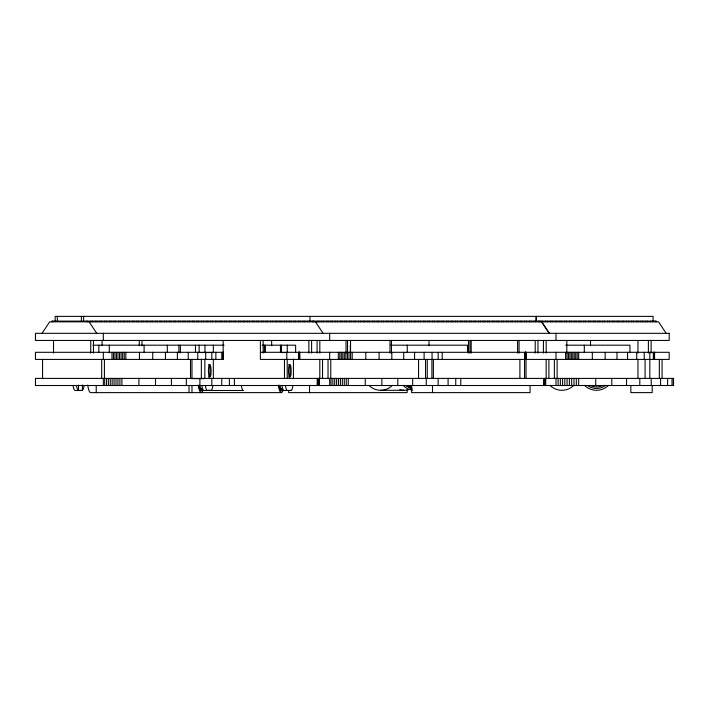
<?xml version="1.0" encoding="UTF-8"?>
<svg xmlns="http://www.w3.org/2000/svg" width="709" height="709" viewBox="0 0 709 709"><rect width="100%" height="100%" fill="white"/><g stroke="black" fill="none" stroke-linecap="round" stroke-linejoin="round"><path stroke-width="1.06" d="M223.521 352.302L35.45 352.302L35.45 359.419L223.175 359.419L223.175 340.444M317.083 353.1L317.083 340.444M319.821 353.1L319.821 340.444M346.054 353.1L346.054 340.444M347.534 353.1L347.534 340.444M350.547 353.1L350.547 340.444M389.994 353.1L389.994 340.444M391.474 353.1L391.474 340.444M429.025 345.717L429.025 340.444M468.472 353.1L468.472 340.444M469.952 353.1L469.952 340.444M471.175 353.1L471.175 340.444M517.588 353.1L517.588 340.444M519.059 353.1L519.059 340.444M537.954 353.1L537.954 340.444M42.017 333.327L49.683 321.824L658.546 321.824L666.159 333.327M211.202 390.499L211.512 390.101A11.814 2.455 90 0 0 212.833 385.864M211.193 390.402L207.719 390.402L210.874 390.499M290.965 390.499L291.603 390.101A11.814 2.455 -90 0 0 292.923 385.864M78.619 390.499L82.421 390.402L83.042 389.604A11.814 2.455 -90 0 0 84.061 385.864M92.835 345.186L224.088 345.186M262.188 345.186L295.626 345.186L295.626 352.302M390.827 345.186L467.488 345.186L467.488 352.302M565.702 345.186L629.946 345.186L629.946 352.302M260.389 352.302L669.19 352.302L669.19 359.419L260.389 359.419L260.389 340.444M199.158 352.541L213.338 352.541M281.455 352.541L284.929 352.541M191.483 378.633L204.839 378.633L204.839 359.064M291.293 390.402L283.919 390.499A12.142 2.526 -90 0 1 281.978 385.785M380.644 390.296L404.112 390.296M202.535 390.499L243.311 390.499A12.142 2.526 90 0 1 241.37 385.785M281.278 392.626L90.69 392.626A16.945 3.518 -90 0 1 87.756 385.093M541.791 321.824L549.448 333.327M315.434 321.824L323.1 333.327M89.086 321.824L96.752 333.327M541.499 321.824L549.12 333.327M673.373 378.402L673.373 385.51M672.026 378.402L672.026 385.51M667.612 378.402L667.612 385.51M662.073 359.419L662.073 378.402M660.593 378.402L660.593 385.51M659.335 359.419L659.335 378.402M656.366 321.824L656.366 321.115L51.872 321.115L51.872 321.824M655.471 321.115L655.471 321.824M654.575 352.302L654.575 359.419M654.363 352.302L654.363 359.419M654.097 352.302L654.097 359.419M653.352 352.302L653.352 359.419M653.104 321.115L653.104 316.374L55.151 316.374L55.151 321.115M652.395 321.115L652.395 321.824M652.2 385.51L652.2 392.626L630.85 392.626L630.85 385.51M651.234 378.402L651.234 385.51M651.128 340.444L651.128 353.1M650.596 321.115L650.596 321.824M649.825 352.302L649.834 378.402M648.389 340.444L648.389 353.1M647.618 321.115L647.618 321.824M645.828 321.115L645.828 321.824M645.084 359.419L645.084 378.402M644.215 352.302L644.215 359.419M642.841 321.115L642.841 321.824M641.051 321.115L641.051 321.824M639.802 378.402L639.802 385.51M638.065 321.115L638.065 321.824M637.967 340.444L637.967 353.1M637.967 359.419L637.967 378.402M636.726 352.302L636.726 359.419M636.274 321.115L636.274 321.824M633.288 321.115L633.288 321.824M631.497 321.115L631.497 321.824M628.511 321.115L628.511 321.824M627.571 352.302L627.571 359.419M626.721 321.115L626.721 321.824M626.561 378.402L626.561 385.51M623.734 321.115L623.734 321.824M621.944 321.115L621.944 321.824M618.957 321.115L618.957 321.824M617.167 321.115L617.167 321.824M616.981 352.302L616.981 359.419M614.189 321.115L614.189 321.824M612.39 321.115L612.39 321.824M611.778 378.402L611.778 385.51M609.412 321.115L609.412 321.824M607.613 321.115L607.613 321.824M605.158 352.302L605.158 359.419M604.635 321.115L604.635 321.824M602.836 321.115L602.836 321.824M599.858 321.115L599.858 321.824M598.068 321.115L598.068 321.824M595.728 378.402L595.728 385.51M595.081 321.115L595.081 321.824M593.291 321.115L593.291 321.824M592.316 352.302L592.316 359.419M590.526 340.444L590.526 345.717M590.305 321.115L590.305 321.824M588.514 321.115L588.514 321.824M585.528 321.115L585.528 321.824M584.313 345.186L584.313 352.302M583.737 321.115L583.737 321.824M580.751 321.115L580.751 321.824M578.961 321.115L578.961 321.824M578.668 352.302L578.668 359.419M578.668 378.402L578.668 385.51M577.188 352.302L577.188 359.419M576.328 378.402L576.328 385.51M576.107 321.115L576.107 321.824M575.708 352.302L575.708 359.419M574.317 321.115L574.317 321.824M574.237 352.302L574.237 359.419M573.998 378.402L573.998 385.51M572.775 352.302L572.775 359.419M571.684 378.402L571.684 385.51M571.33 321.115L571.33 321.824M571.321 352.302L571.321 359.419M569.876 352.302L569.876 359.419M569.54 321.115L569.54 321.824M569.38 378.402L569.38 385.51M568.432 352.302L568.432 359.419M567.005 352.302L567.005 359.419M567.094 378.402L567.094 385.51M566.81 340.444L566.81 353.1M566.553 321.115L566.553 321.824M565.587 352.302L565.587 359.419M564.834 378.402L564.834 385.51M564.763 321.115L564.763 321.824M562.583 378.402L562.583 385.51M561.785 321.115L561.785 321.824M560.349 378.402L560.349 385.51M559.986 321.115L559.986 321.824M558.134 378.402L558.134 385.51M557.114 359.419L557.114 378.402M557.008 321.115L557.008 321.824M556.016 333.327L556.016 340.444M556.016 352.302L556.016 359.419M556.016 378.402L556.016 385.51M555.209 321.115L555.209 321.824M554.376 359.419L554.376 378.402M552.231 321.115L552.231 321.824M550.432 321.115L550.432 321.824M548.899 359.419L548.899 378.402M547.454 321.115L547.454 321.824M546.169 340.444L546.169 353.1M546.16 359.419L546.16 378.402M545.655 321.115L545.655 321.824M545.363 378.402L545.363 385.51M545.221 378.402L545.221 385.51M544.547 378.402L544.547 385.51M543.555 378.402L543.555 385.51M543.431 340.444L543.431 353.1M542.677 321.115L542.677 321.824M540.887 321.115L540.887 321.824M539.593 321.115L539.593 321.824M538.734 321.115L538.734 321.824M536.314 316.374L536.314 321.115M536.057 316.374L536.057 321.115M535.756 321.115L535.756 321.824M535.215 340.444L535.215 353.1M534.019 321.115L534.019 321.824M531.138 321.115L531.138 321.824M530.066 385.51L530.066 392.626L411.619 392.626L411.619 385.51M529.401 321.115L529.401 321.824M526.521 321.115L526.521 321.824M526.007 352.302L526.025 378.402M525.918 352.302L525.821 359.419M525.724 352.302L525.724 359.419M525.511 352.302L525.626 359.419M525.396 352.302L525.396 359.419M525.272 352.302L525.272 359.419M525.139 352.302L525.139 359.419M524.997 352.302L524.997 359.419M524.784 321.115L524.784 321.824M524.545 359.419L524.545 378.402M521.904 321.115L521.904 321.824M520.167 321.115L520.167 321.824M519.901 359.419L519.901 378.402M517.286 321.115L517.286 321.824M515.549 321.115L515.549 321.824M512.66 321.115L512.66 321.824M510.932 321.115L510.932 321.824M508.043 321.115L508.043 321.824M506.315 321.115L506.315 321.824M503.425 321.115L503.425 321.824M501.697 321.115L501.697 321.824M498.808 321.115L498.808 321.824M497.071 321.115L497.071 321.824M494.191 321.115L494.191 321.824M492.454 321.115L492.454 321.824M489.573 321.115L489.573 321.824M487.836 321.115L487.836 321.824M484.956 321.115L484.956 321.824M483.219 321.115L483.219 321.824M480.339 321.115L480.339 321.824M478.602 321.115L478.602 321.824M475.721 321.115L475.721 321.824M473.984 321.115L473.984 321.824M471.104 321.115L471.104 321.824M469.367 321.115L469.367 321.824M466.478 321.115L466.478 321.824M464.749 321.115L464.749 321.824M461.993 321.115L461.993 321.824M460.77 378.402L460.77 385.51M460.256 321.115L460.256 321.824M457.376 321.115L457.376 321.824M455.639 321.115L455.639 321.824M455.736 378.402L455.736 385.51M452.759 321.115L452.759 321.824M451.021 321.115L451.021 321.824M448.132 321.115L448.132 321.824M448.088 378.402L448.088 385.51M446.404 321.115L446.404 321.824M443.515 321.115L443.515 321.824M442.212 352.302L442.212 359.419M441.787 321.115L441.787 321.824M438.898 321.115L438.898 321.824M438.18 352.302L438.18 359.419M438.153 378.402L438.153 385.51M437.169 321.115L437.169 321.824M434.28 321.115L434.28 321.824M433.385 359.419L433.385 378.402M432.543 321.115L432.543 321.824M432.499 385.51L432.499 392.626M432.065 352.302L432.065 359.419M431.905 359.419L431.905 378.402M429.663 321.115L429.663 321.824M427.926 321.115L427.926 321.824M427.261 359.419L427.261 378.402M426.251 378.402L426.251 385.51M425.542 359.419L425.542 378.402M425.046 321.115L425.046 321.824M424.115 352.302L424.115 359.419M423.308 321.115L423.308 321.824M420.428 321.115L420.428 321.824M418.691 321.115L418.691 321.824M418.576 359.419L418.576 378.402M415.811 321.115L415.811 321.824M414.588 352.302L414.588 359.419M414.074 321.115L414.074 321.824M412.682 378.402L412.682 385.51M411.193 321.115L411.193 321.824M409.456 321.115L409.456 321.824M407.25 345.186L407.25 352.302M407.09 389.578L407.09 392.626L288.643 392.626L288.643 390.597M406.576 321.115L406.576 321.824M404.839 321.115L404.839 321.824M403.74 352.302L403.74 359.419M401.95 321.115L401.95 321.824M400.222 321.115L400.222 321.824M397.784 378.402L397.784 385.51M397.332 321.115L397.332 321.824M395.604 321.115L395.604 321.824M392.715 321.115L392.715 321.824M391.82 352.302L391.82 359.419M390.987 321.115L390.987 321.824M388.098 321.115L388.098 321.824M386.37 321.115L386.37 321.824M383.48 321.115L383.48 321.824M381.876 378.402L381.876 385.51M381.743 321.115L381.743 321.824M379.093 352.302L379.093 359.419M378.863 321.115L378.863 321.824M377.126 321.115L377.126 321.824M374.246 321.115L374.246 321.824M372.509 321.115L372.509 321.824M369.628 321.115L369.628 321.824M367.891 321.115L367.891 321.824M365.8 352.302L365.8 359.419M365.259 378.402L365.259 385.51M365.011 321.115L365.011 321.824M363.274 321.115L363.274 321.824M360.394 321.115L360.394 321.824M358.657 321.115L358.657 321.824M355.767 321.115L355.767 321.824M354.039 321.115L354.039 321.824M352.196 352.302L352.196 359.419M351.15 321.115L351.15 321.824M350.592 352.302L350.592 359.419M350.326 345.186L350.326 352.302M349.422 321.115L349.422 321.824M348.996 352.302L348.996 359.419M348.252 378.402L348.252 385.51M347.428 352.302L347.428 359.419M346.533 321.115L346.533 321.824M346.258 378.402L346.258 385.51M345.868 352.302L345.868 359.419M344.804 321.115L344.804 321.824M344.326 352.302L344.326 359.419M344.282 378.402L344.282 385.51M342.801 352.302L342.801 359.419M342.332 378.402L342.332 385.51M341.915 321.115L341.915 321.824M341.295 352.302L341.295 359.419M340.4 378.402L340.4 385.51M340.187 321.115L340.187 321.824M339.806 352.302L339.806 359.419M338.485 378.402L338.485 385.51M338.335 352.302L338.335 359.419M337.298 321.115L337.298 321.824M336.589 378.402L336.589 385.51M335.561 321.115L335.561 321.824M334.719 378.402L334.719 385.51M332.867 378.402L332.867 385.51M332.681 321.115L332.681 321.824M331.032 378.402L331.032 385.51M330.943 321.115L330.943 321.824M330.766 359.419L330.766 378.402M329.667 333.327L329.667 340.444M329.667 352.302L329.667 359.419M329.667 378.402L329.667 385.51M328.063 321.115L328.063 321.824M328.028 359.419L328.028 378.402M326.326 321.115L326.326 321.824M323.446 321.115L323.446 321.824M322.551 359.419L322.551 378.402M321.709 321.115L321.709 321.824M319.812 359.419L319.812 378.402M319.272 378.402L319.218 385.51M319.015 378.402L319.015 385.51M318.864 378.402L318.864 385.51M318.828 321.115L318.828 321.824M318.199 378.402L318.199 385.51M317.091 321.115L317.091 321.824M317.207 378.402L317.207 385.51M314.114 321.115L314.114 321.824M313.245 321.115L313.245 321.824M312.385 321.115L312.385 321.824M311.606 340.444L311.606 353.1M309.966 316.374L309.966 321.115M309.408 321.115L309.408 321.824M309.532 385.51L309.532 392.626M308.867 340.444L308.867 353.1M307.671 321.115L307.671 321.824M304.79 321.115L304.79 321.824M303.053 321.115L303.053 321.824M300.173 321.115L300.173 321.824M299.712 352.302L299.712 359.419L299.517 352.302M299.42 352.302L299.42 359.419M299.304 352.302L299.304 359.419M299.189 352.302L299.065 359.419M298.932 352.302L298.932 359.419M298.799 352.302L298.799 359.419M298.649 352.302L298.649 359.419M298.436 321.115L298.436 321.824M295.556 321.115L295.556 321.824M293.818 321.115L293.818 321.824M293.429 359.064L293.429 378.633M290.929 321.115L290.929 321.824M289.201 321.115L289.201 321.824M287.251 345.186L287.251 352.302M287.216 359.419L287.216 378.402M286.808 352.302L286.808 359.419M286.312 321.115L286.312 321.824M284.584 321.115L284.584 321.824M284.477 359.419L284.477 378.402M281.695 321.115L281.695 321.824M281.446 345.186L281.446 352.302M280.463 345.186L280.463 352.302M279.966 321.115L279.966 321.824M277.077 321.115L277.077 321.824M275.34 321.115L275.34 321.824M272.46 321.115L272.46 321.824M271.644 340.444L271.644 345.717M270.723 321.115L270.723 321.824M267.842 321.115L267.842 321.824M266.105 321.115L266.105 321.824M265.388 345.186L265.388 352.302M264.395 345.186L264.395 352.302M263.225 321.115L263.225 321.824M263.128 340.444L263.128 353.1M261.488 321.115L261.488 321.824M258.608 321.115L258.608 321.824M256.871 321.115L256.871 321.824M253.99 321.115L253.99 321.824M252.253 321.115L252.253 321.824M249.373 321.115L249.373 321.824M247.636 321.115L247.636 321.824M244.747 321.115L244.747 321.824M243.019 321.115L243.019 321.824M240.129 321.115L240.129 321.824M238.401 321.115L238.401 321.824M235.645 321.115L235.645 321.824M234.422 378.402L234.422 385.51M233.908 321.115L233.908 321.824M231.028 321.115L231.028 321.824M229.388 378.402L229.388 385.51M229.291 321.115L229.291 321.824M226.401 321.115L226.401 321.824M224.673 321.115L224.673 321.824M223.175 352.302L223.175 359.419M221.784 321.115L221.784 321.824M221.775 352.302L221.775 359.419M221.74 378.402L221.74 385.51M220.056 321.115L220.056 321.824M217.167 321.115L217.167 321.824M215.864 352.302L215.864 359.419M215.439 321.115L215.439 321.824M213.338 345.186L213.338 352.302M213.338 359.064L213.338 378.633M212.549 321.115L212.549 321.824M211.831 352.302L211.831 359.419M211.805 378.402L211.805 385.51M210.821 321.115L210.821 321.824M207.932 321.115L207.932 321.824M206.195 321.115L206.195 321.824M205.716 352.302L205.716 359.419M204.963 345.186L204.963 352.302M203.315 321.115L203.315 321.824M201.578 321.115L201.578 321.824M201.356 359.064L201.356 378.633M199.903 378.402L199.903 385.51M199.158 345.186L199.158 352.302M198.697 321.115L198.697 321.824M197.767 352.302L197.767 359.419M196.96 321.115L196.96 321.824M195.462 345.186L195.462 352.302M194.08 321.115L194.08 321.824M192.343 321.115L192.343 321.824M191.979 359.419L191.979 378.402M191.979 385.51L191.979 392.626M190.508 359.419L190.508 378.402M189.463 321.115L189.463 321.824M189.028 385.51L189.028 392.626M188.239 352.302L188.239 359.419M187.725 321.115L187.725 321.824M186.334 378.402L186.334 385.51M184.845 321.115L184.845 321.824M183.108 321.115L183.108 321.824M180.378 345.186L180.378 352.852M180.219 321.115L180.219 321.824M178.907 345.186L178.907 352.852M178.491 321.115L178.491 321.824M177.392 352.302L177.392 359.419M175.602 321.115L175.602 321.824M173.873 321.115L173.873 321.824M171.436 378.402L171.436 385.51M170.984 321.115L170.984 321.824M169.256 321.115L169.256 321.824M167.306 345.186L167.306 352.302M166.367 321.115L166.367 321.824M165.472 352.302L165.472 359.419M164.639 321.115L164.639 321.824M161.749 321.115L161.749 321.824M160.012 321.115L160.012 321.824M157.132 321.115L157.132 321.824M155.519 378.402L155.519 385.51M155.395 321.115L155.395 321.824M152.745 352.302L152.745 359.419M152.515 321.115L152.515 321.824M150.778 321.115L150.778 321.824M147.897 321.115L147.897 321.824M146.16 321.115L146.16 321.824M144.104 345.186L144.104 352.302M143.28 321.115L143.28 321.824M142.004 340.444L142.004 345.717M141.543 321.115L141.543 321.824M139.451 352.302L139.451 359.419M139.265 340.444L139.265 345.717M138.902 378.402L138.902 385.51M138.663 321.115L138.663 321.824M136.926 321.115L136.926 321.824M134.045 321.115L134.045 321.824M132.308 321.115L132.308 321.824M129.419 321.115L129.419 321.824M127.691 321.115L127.691 321.824M125.847 352.302L125.847 359.419M124.802 321.115L124.802 321.824M124.243 352.302L124.243 359.419M123.074 321.115L123.074 321.824M122.648 352.302L122.648 359.419M121.904 378.402L121.904 385.51M121.079 352.302L121.079 359.419M120.184 321.115L120.184 321.824M119.91 378.402L119.91 385.51M119.52 352.302L119.52 359.419M118.456 321.115L118.456 321.824M117.978 352.302L117.978 359.419M117.933 378.402L117.933 385.51M116.453 352.302L116.453 359.419M115.984 378.402L115.984 385.51M115.567 321.115L115.567 321.824M114.938 352.302L114.938 359.419M114.052 378.402L114.052 385.51M113.83 321.115L113.83 321.824M113.449 352.302L113.449 359.419M112.137 378.402L112.137 385.51M111.978 352.302L111.978 359.419M110.95 321.115L110.95 321.824M110.241 378.402L110.241 385.51M109.292 345.186L109.292 352.852M109.213 321.115L109.213 321.824M108.371 378.402L108.371 385.51M106.518 378.402L106.518 385.51M106.332 321.115L106.332 321.824M104.684 378.402L104.684 385.51M104.595 321.115L104.595 321.824M104.418 359.419L104.418 378.402M103.319 333.327L103.319 340.444M103.319 352.302L103.319 359.419M103.319 378.402L103.319 385.51M102.052 340.453L102.052 345.717M101.715 321.115L101.715 321.824M101.679 359.419L101.679 378.402M99.978 321.115L99.978 321.824M98.852 345.186L98.852 352.302M97.098 321.115L97.098 321.824M96.22 385.51L96.22 392.626M95.36 321.115L95.36 321.824M93.473 340.444L93.473 353.1M92.48 321.115L92.48 321.824M90.743 321.115L90.743 321.824M90.734 340.444L90.734 353.1M87.765 321.115L87.765 321.824M86.897 321.115L86.897 321.824M83.618 316.374L83.618 321.115M82.421 384.987L82.421 390.499L75.048 390.499A12.142 2.526 -90 0 1 73.107 385.785M81.429 316.374L81.429 321.115M78.531 385.076L78.531 390.499A12.142 2.526 -90 0 1 76.59 385.785M57.34 316.374L57.34 321.115M53.512 340.444L53.512 353.1M52.741 321.115L52.741 321.824M42.567 359.419L42.567 378.402M207.303 390.499A12.142 2.526 -90 0 1 205.362 385.785M203.82 390.499A12.142 2.526 90 0 1 201.888 385.785M208.756 364.479A6.408 1.329 -90 0 1 209.917 370.78A6.408 1.329 -90 0 1 208.774 377.179M202.951 390.358A16.945 3.518 90 0 1 198.263 385.093M202.579 389.232A15.102 3.137 90 0 1 198.83 385.634M202.482 388.824A13.604 2.827 -90 0 1 199.752 385.306M201.489 388.824A13.604 2.827 -90 0 1 198.937 386.104M202.145 389.232A15.102 3.137 90 0 1 199.743 389.977M287.393 390.499A12.142 2.526 -90 0 1 285.461 385.785M288.847 364.479A6.408 1.329 -90 0 1 290.016 370.78A6.408 1.329 -90 0 1 288.873 377.179M283.042 390.358A16.945 3.518 -90 0 1 278.353 385.093M282.669 389.232A15.102 3.137 -90 0 1 278.921 385.634M282.572 388.824A13.604 2.827 90 0 1 279.842 385.306M281.579 388.824A13.604 2.827 90 0 1 279.036 386.104M282.235 389.232A15.102 3.137 -90 0 1 279.842 389.977M392.361 385.333A16.945 16.573 -90 0 1 368.919 385.333M410.449 389.011A16.945 16.573 -90 0 1 399.823 389.72M412.629 390.154A16.945 16.573 -90 0 1 403.075 385.333M411.911 388.16A15.102 14.774 -90 0 1 406.585 385.909M411.229 386.502A13.604 13.311 -90 0 1 408.783 385.554M411.442 386.502A13.604 13.311 -90 0 1 408.996 385.554M412 388.16A15.102 14.774 -90 0 1 406.674 385.909M573.891 385.333A16.945 16.945 0 0 1 549.927 385.333M608.473 385.333A16.945 16.945 0 0 1 584.508 385.333M605.681 385.333A15.102 15.102 0 0 1 588.098 385.909M602.517 385.554A13.604 13.604 0 0 1 590.473 385.554M669.19 333.327L35.45 333.327L35.45 340.444L669.19 340.444L669.19 333.327M673.55 378.402L35.45 378.402L35.45 385.51L673.55 385.51L673.55 378.402M545.62 385.51L545.62 378.402L545.567 385.51M210.812 374.689A6.408 1.329 -90 0 0 209.917 364.479A6.408 1.329 -90 0 0 208.526 373.333A6.408 1.329 -90 0 0 210.812 374.689M290.903 374.689A6.408 1.329 -90 0 0 290.008 364.479A6.408 1.329 -90 0 0 288.616 373.333A6.408 1.329 -90 0 0 290.903 374.689"/></g></svg>
